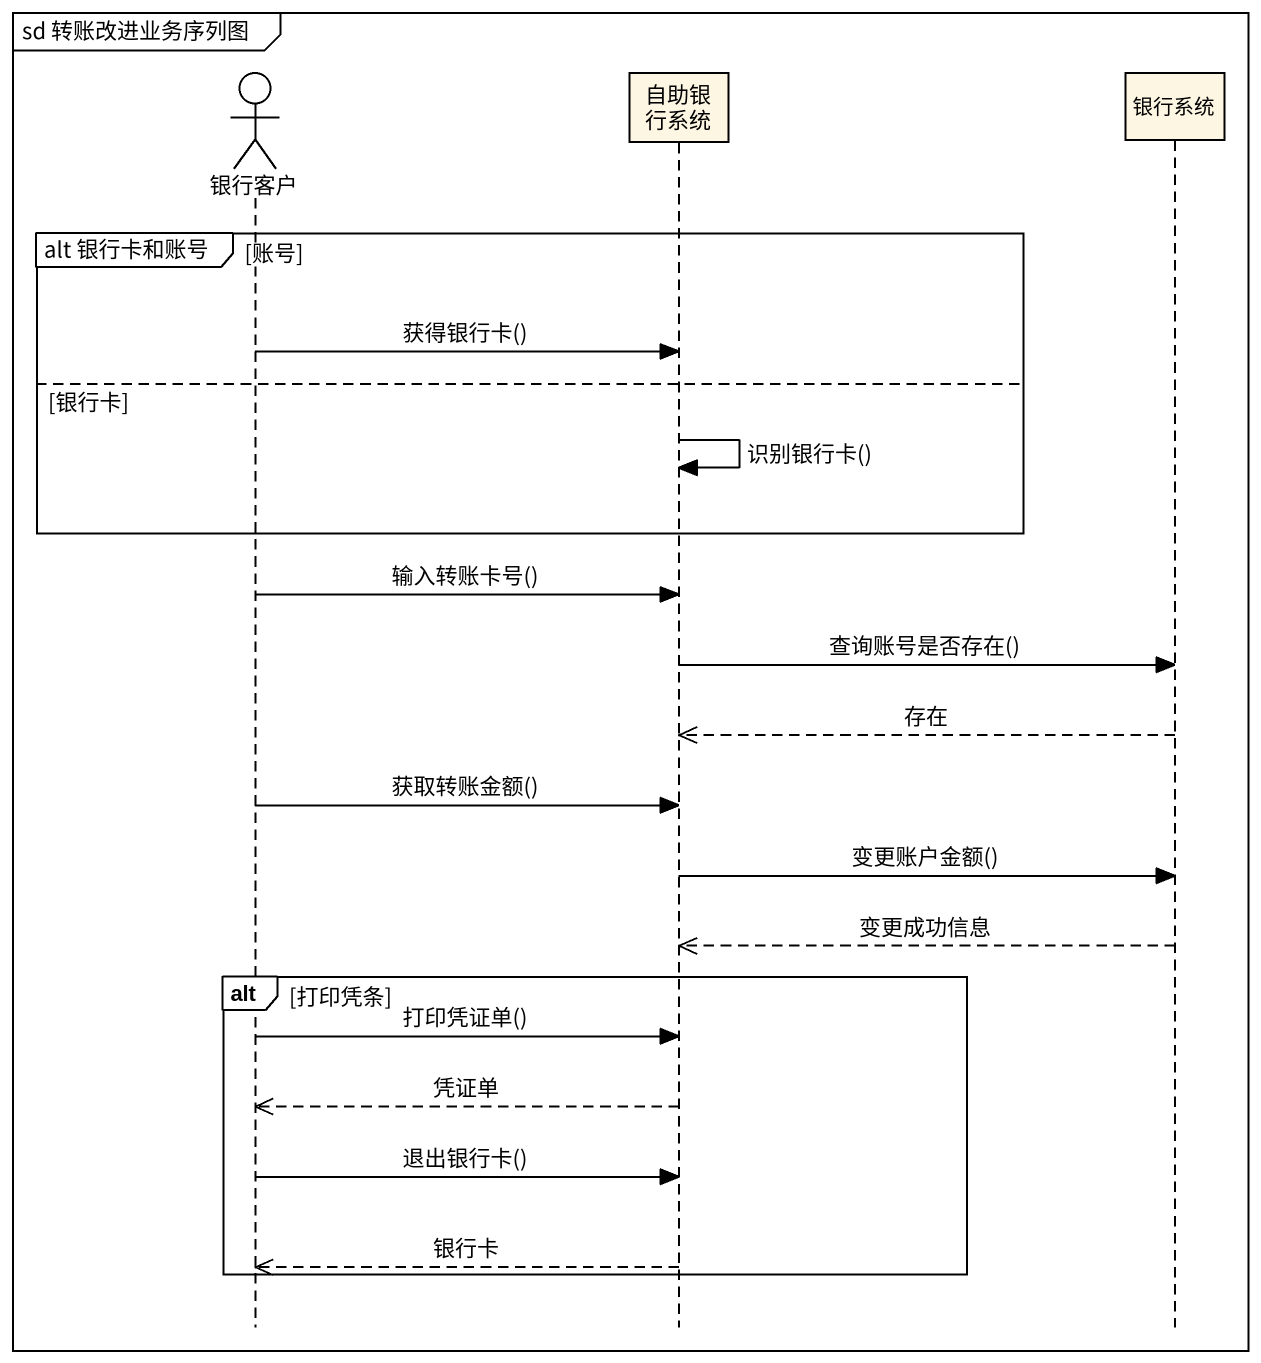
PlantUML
@startuml
mainframe sd 转账改进业务序列图
hide footbox
actor 银行客户
participant 自助银行系统
participant 银行系统

group alt 银行卡和账号 [账号]
  银行客户 -> 自助银行系统 : 获得银行卡()
else 银行卡
  自助银行系统 -> 自助银行系统 : 识别银行卡()
end
银行客户 -> 自助银行系统 : 输入转账卡号()
自助银行系统 -> 银行系统 : 查询账号是否存在()
银行系统 -->> 自助银行系统 : 存在
银行客户 -> 自助银行系统 : 获取转账金额()
自助银行系统 -> 银行系统 : 变更账户金额()
银行系统 -->> 自助银行系统 : 变更成功信息
alt 打印凭条
  银行客户 -> 自助银行系统 : 打印凭证单()
  自助银行系统 -->> 银行客户 : 凭证单
  银行客户 -> 自助银行系统 : 退出银行卡()
  自助银行系统 -->> 银行客户 : 银行卡
end
@enduml
